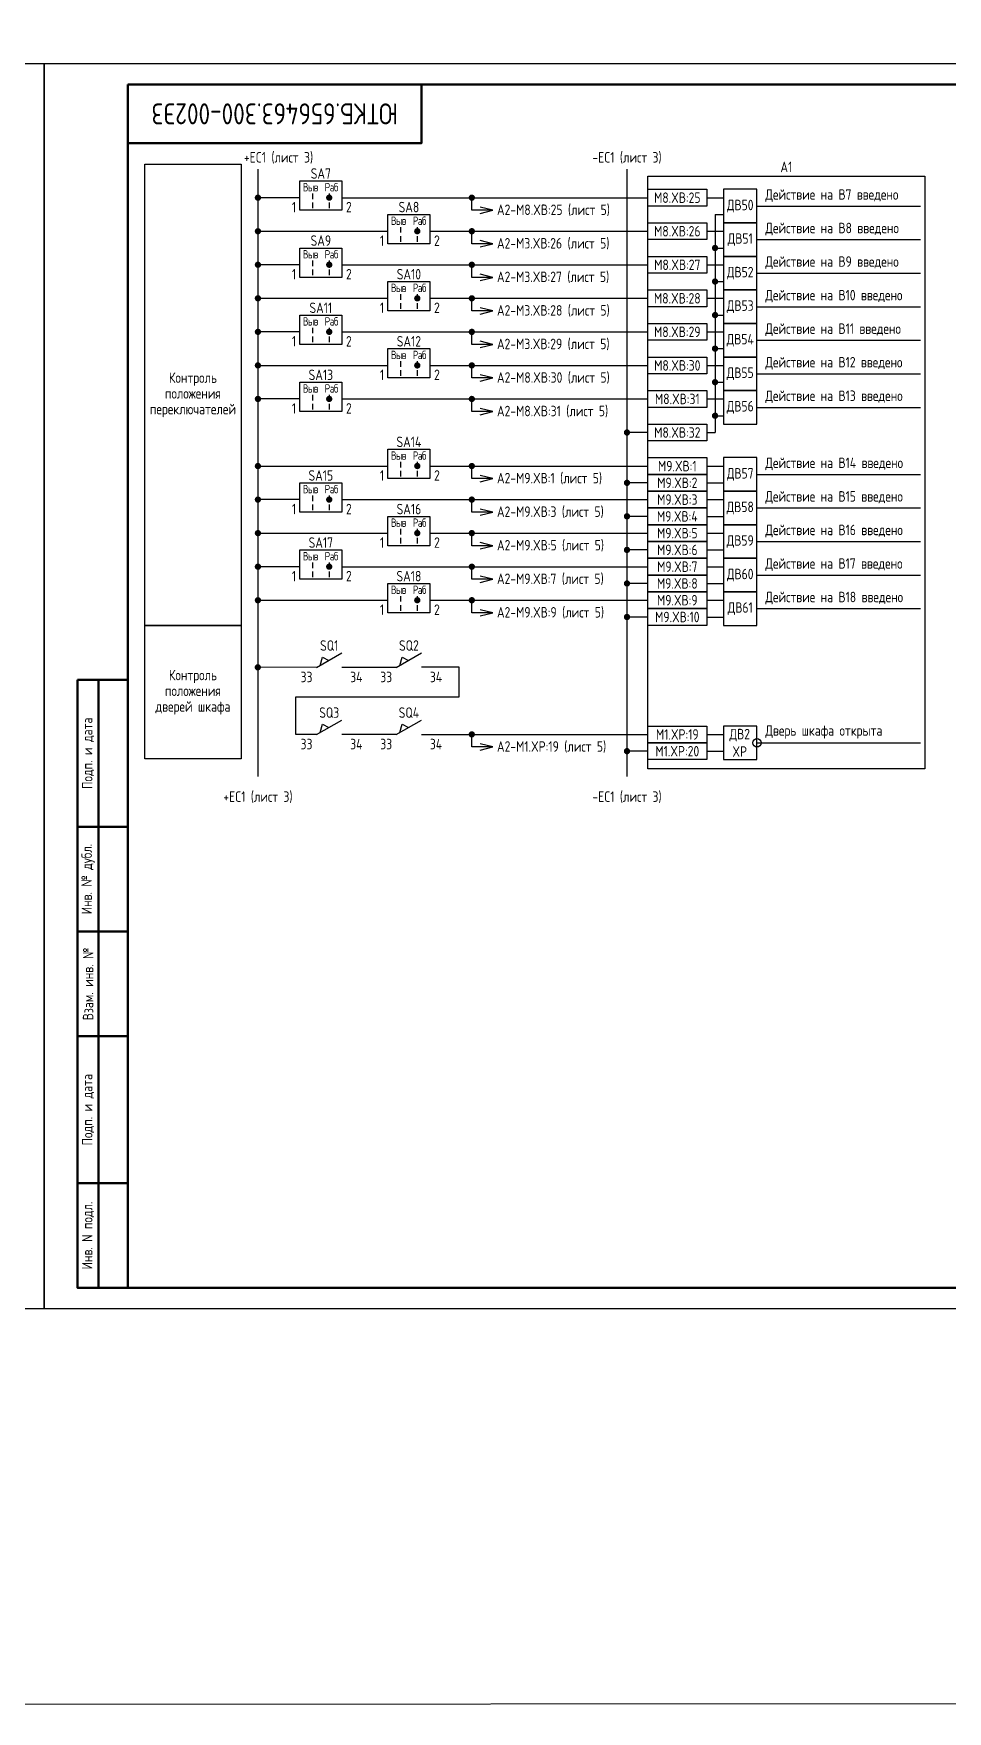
# Model space of a CAD drawing. Header units: millimetres. Extents: x -1315 to 7958, y -96 to 618.
# Drawn here: x 1257.5 to 1475.4, y -96 to 304.1 of the extents above; entities that cross this region are included whole.
import ezdxf

# ---------------------------------------------------------------- set-up
doc = ezdxf.new("R2010")
doc.units = ezdxf.units.MM
doc.styles.add('Gost_type_A', font='GOST_A.TTF')

# ---------------------------------------------------------------- blocks, each defined once
blk = doc.blocks.new('Формат_А3')
blk.add_lwpolyline([(-420, 297), (0, 297), (0, 0), (-420, 0)], close=True)
at = {"lineweight": 50}
blk.add_lwpolyline([(-400, 292), (-5, 292), (-5, 5), (-400, 5)], close=True, dxfattribs=at)
blk = doc.blocks.new('Штамп угловой верхний')
at = {"lineweight": 50}
blk.add_lwpolyline([(0, 0), (70, 0), (70, -14), (0, -14)], close=True, dxfattribs=at)
blk = doc.blocks.new('Штамп левый нижний')
at = {"lineweight": 50}
for points in [[(-12, 145), (-7, 145), (-7, 110), (-12, 110)], [(-7, 145), (0, 145), (0, 110), (-7, 110)], [(-12, 110), (-7, 110), (-7, 85), (-12, 85)], [(-7, 110), (0, 110), (0, 85), (-7, 85)], [(-12, 85), (-7, 85), (-7, 60), (-12, 60)], [(-7, 85), (0, 85), (0, 60), (-7, 60)], [(-12, 60), (-7, 60), (-7, 25), (-12, 25)], [(-7, 60), (0, 60), (0, 25), (-7, 25)], [(-12, 25), (-7, 25), (-7, 0), (-12, 0)], [(-7, 25), (0, 25), (0, 0), (-7, 0)]]:
    blk.add_lwpolyline(points, close=True, dxfattribs=at)
at = {"char_height": 2.5, "attachment_point": 5, "rotation": 90, "style": 'Gost_type_A'}
for s, insert, width in [('Подп. и дата', (-9.5, 127.5), 35), ('Инв. № дубл.', (-9.5, 97.5), 25), ('Взам. инв. №', (-9.5, 72.5), 25), ('Подп. и дата', (-9.5, 42.5), 35), ('Инв. N подл.', (-9.5, 12.5), 25)]:
    blk.add_mtext(s, dxfattribs=dict(at, insert=insert, width=width))
blk = doc.blocks.new('POINT')
at = {"const_width": 0.75}
blk.add_lwpolyline([(-0.375, 0, 1), (0.375, 0, 1)], format="xyb", close=True, dxfattribs=at)
blk = doc.blocks.new('Переключатель_положение')
for p, q in [((2, 1), (2, -0.34)), ((2, -1.14), (2, -2.49))]:
    blk.add_line(p, q)

msp = doc.modelspace()

# ---------------------------------------------------------------- linework, layer by layer
for p, q in [((1311, 271.77), (1311, 126.95)), ((1399, 271.77), (1399, 126.95)), ((1321, 265), (1311, 265)), ((1331, 265), (1404, 265)), ((1362, 262), (1362, 265)), ((1418, 265), (1422, 265)), ((1367, 262), (1362, 262)), ((1420, 261), (1422, 261)), ((1420, 261), (1420, 209)), ((1430, 263), (1469, 263)), ((1311, 257), (1342, 257)), ((1352, 257), (1404, 257)), ((1362, 254), (1362, 257)), ((1418, 257), (1422, 257)), ((1367, 254), (1362, 254)), ((1420, 253), (1422, 253)), ((1430, 255), (1469, 255)), ((1321, 249), (1311, 249)), ((1331, 249), (1404, 249)), ((1362, 246), (1362, 249)), ((1418, 249), (1422, 249)), ((1367, 246), (1362, 246)), ((1420, 245), (1422, 245)), ((1430, 247), (1469, 247)), ((1311, 241), (1342, 241)), ((1352, 241), (1404, 241)), ((1362, 238), (1362, 241)), ((1418, 241), (1422, 241)), ((1367, 238), (1362, 238)), ((1420, 237), (1422, 237)), ((1430, 239), (1469, 239)), ((1321, 233), (1311, 233)), ((1331, 233), (1404, 233)), ((1362, 230), (1362, 233)), ((1418, 233), (1422, 233)), ((1367, 230), (1362, 230)), ((1420, 229), (1422, 229)), ((1430, 231), (1469, 231)), ((1311, 225), (1342, 225)), ((1352, 225), (1404, 225)), ((1362, 222), (1362, 225)), ((1418, 225), (1422, 225)), ((1367, 222), (1362, 222)), ((1420, 221), (1422, 221)), ((1430, 223), (1469, 223)), ((1321, 217), (1311, 217)), ((1331, 217), (1404, 217)), ((1362, 214), (1362, 217)), ((1418, 217), (1422, 217)), ((1367, 214), (1362, 214)), ((1420, 213), (1422, 213)), ((1430, 215), (1469, 215)), ((1404, 209), (1399, 209)), ((1418, 209), (1420, 209)), ((1311, 201), (1342, 201)), ((1352, 201), (1404, 201)), ((1362, 198), (1362, 201)), ((1418, 201), (1422, 201)), ((1367, 198), (1362, 198)), ((1404, 197), (1399, 197)), ((1418, 197), (1422, 197)), ((1430, 199), (1469, 199)), ((1321, 193), (1311, 193)), ((1331, 193), (1404, 193)), ((1362, 190), (1362, 193)), ((1418, 193), (1422, 193)), ((1367, 190), (1362, 190)), ((1404, 189), (1399, 189)), ((1418, 189), (1422, 189)), ((1430, 191), (1469, 191)), ((1311, 185), (1342, 185)), ((1352, 185), (1404, 185)), ((1362, 182), (1362, 185)), ((1418, 185), (1422, 185)), ((1367, 182), (1362, 182)), ((1404, 181), (1399, 181)), ((1418, 181), (1422, 181)), ((1430, 183), (1469, 183)), ((1321, 177), (1311, 177)), ((1331, 177), (1404, 177)), ((1362, 174), (1362, 177)), ((1418, 177), (1422, 177)), ((1367, 174), (1362, 174)), ((1404, 173), (1399, 173)), ((1418, 173), (1422, 173)), ((1430, 175), (1469, 175)), ((1311, 169), (1342, 169)), ((1352, 169), (1404, 169)), ((1362, 166), (1362, 169)), ((1418, 169), (1422, 169)), ((1367, 166), (1362, 166)), ((1404, 165), (1399, 165)), ((1418, 165), (1422, 165)), ((1430, 167), (1469, 167)), ((1325, 152.95), (1331, 156.42)), ((1344, 152.95), (1350, 156.42)), ((1325, 152.95), (1310.97, 153)), ((1325.87, 153.45), (1326.43, 155.44)), ((1326.43, 155.44), (1327.87, 154.61)), ((1344, 152.95), (1331, 152.95)), ((1344.87, 153.45), (1345.43, 155.44)), ((1345.43, 155.44), (1346.87, 154.61)), ((1359, 153), (1350, 153)), ((1359, 146), (1359, 153)), ((1320, 136.95), (1320, 146)), ((1320, 146), (1359, 146)), ((1325, 136.95), (1331, 140.42)), ((1344, 136.95), (1350, 140.42)), ((1325, 136.95), (1320, 136.95)), ((1325.87, 137.45), (1326.43, 139.44)), ((1326.43, 139.44), (1327.87, 138.61)), ((1344, 136.95), (1331, 136.95)), ((1344.87, 137.45), (1345.43, 139.44)), ((1345.43, 139.44), (1346.87, 138.61)), ((1350, 137), (1404, 137)), ((1362, 134), (1362, 137)), ((1418, 137), (1422, 137)), ((1367, 134), (1362, 134)), ((1404, 133), (1399, 133)), ((1418, 133), (1422, 133)), ((1430, 135), (1469, 135))]:
    msp.add_line(p, q)
for points in [[(-1315, 612), (7958.16, 618), (7958.16, -90), (-1315, -96)], [(1307, 162.98), (1284, 162.98), (1284, 273), (1307, 273)], [(1321, 269), (1331, 269), (1331, 262), (1321, 262)], [(1404, 270.14), (1470, 270.14), (1470, 128.79), (1404, 128.79)], [(1404, 267), (1418, 267), (1418, 263), (1404, 263)], [(1342, 261), (1352, 261), (1352, 254), (1342, 254)], [(1404, 259), (1418, 259), (1418, 255), (1404, 255)], [(1321, 253), (1331, 253), (1331, 246), (1321, 246)], [(1404, 251), (1418, 251), (1418, 247), (1404, 247)], [(1342, 245), (1352, 245), (1352, 238), (1342, 238)], [(1404, 243), (1418, 243), (1418, 239), (1404, 239)], [(1321, 237), (1331, 237), (1331, 230), (1321, 230)], [(1404, 235), (1418, 235), (1418, 231), (1404, 231)], [(1342, 229), (1352, 229), (1352, 222), (1342, 222)], [(1404, 227), (1418, 227), (1418, 223), (1404, 223)], [(1321, 221), (1331, 221), (1331, 214), (1321, 214)], [(1404, 219), (1418, 219), (1418, 215), (1404, 215)], [(1404, 211), (1418, 211), (1418, 207), (1404, 207)], [(1342, 205), (1352, 205), (1352, 198), (1342, 198)], [(1404, 203), (1418, 203), (1418, 199), (1404, 199)], [(1321, 197), (1331, 197), (1331, 190), (1321, 190)], [(1404, 199), (1418, 199), (1418, 195), (1404, 195)], [(1404, 195), (1418, 195), (1418, 191), (1404, 191)], [(1342, 189), (1352, 189), (1352, 182), (1342, 182)], [(1404, 191), (1418, 191), (1418, 187), (1404, 187)], [(1404, 187), (1418, 187), (1418, 183), (1404, 183)], [(1321, 181), (1331, 181), (1331, 174), (1321, 174)], [(1404, 183), (1418, 183), (1418, 179), (1404, 179)], [(1404, 179), (1418, 179), (1418, 175), (1404, 175)], [(1342, 173), (1352, 173), (1352, 166), (1342, 166)], [(1404, 175), (1418, 175), (1418, 171), (1404, 171)], [(1404, 171), (1418, 171), (1418, 167), (1404, 167)], [(1404, 167), (1418, 167), (1418, 163), (1404, 163)], [(1307, 131.16), (1284, 131.16), (1284, 162.98), (1307, 162.98)], [(1404, 139), (1418, 139), (1418, 135), (1404, 135)], [(1404, 135), (1418, 135), (1418, 131), (1404, 131)]]:
    msp.add_lwpolyline(points, close=True)
at = {"ltscale": 4}
for points in [[(1422, 259), (1430, 259), (1430, 267), (1422, 267)], [(1422, 251), (1430, 251), (1430, 259), (1422, 259)], [(1422, 243), (1430, 243), (1430, 251), (1422, 251)], [(1422, 235), (1430, 235), (1430, 243), (1422, 243)], [(1422, 227), (1430, 227), (1430, 235), (1422, 235)], [(1422, 219), (1430, 219), (1430, 227), (1422, 227)], [(1422, 211), (1430, 211), (1430, 219), (1422, 219)], [(1422, 195), (1430, 195), (1430, 203), (1422, 203)], [(1422, 187), (1430, 187), (1430, 195), (1422, 195)], [(1422, 179), (1430, 179), (1430, 187), (1422, 187)], [(1422, 171), (1430, 171), (1430, 179), (1422, 179)], [(1422, 163), (1430, 163), (1430, 171), (1422, 171)], [(1422, 131), (1430, 131), (1430, 139), (1422, 139)]]:
    msp.add_lwpolyline(points, close=True, dxfattribs=at)
for points in [[(1364, 261.25), (1367, 262), (1364, 262.75)], [(1364, 253.25), (1367, 254), (1364, 254.75)], [(1364, 245.25), (1367, 246), (1364, 246.75)], [(1364, 237.25), (1367, 238), (1364, 238.75)], [(1364, 229.25), (1367, 230), (1364, 230.75)], [(1364, 221.25), (1367, 222), (1364, 222.75)], [(1364, 213.25), (1367, 214), (1364, 214.75)], [(1364, 197.25), (1367, 198), (1364, 198.75)], [(1364, 189.25), (1367, 190), (1364, 190.75)], [(1364, 181.25), (1367, 182), (1364, 182.75)], [(1364, 173.25), (1367, 174), (1364, 174.75)], [(1364, 165.25), (1367, 166), (1364, 166.75)], [(1364, 133.25), (1367, 134), (1364, 134.75)]]:
    msp.add_lwpolyline(points)
msp.add_circle((1430, 135), 1)

# ---------------------------------------------------------------- block references
for name, p in [('Формат_А3', (1260, 0)), ('Формат_А3', (1680, 0)), ('Штамп угловой верхний', (1280, 292)), ('POINT', (1311, 265)), ('Переключатель_положение', (1322, 265)), ('POINT', (1328, 265)), ('Переключатель_положение', (1326, 265)), ('POINT', (1311, 257)), ('Переключатель_положение', (1343, 257)), ('POINT', (1349, 257)), ('Переключатель_положение', (1347, 257)), ('POINT', (1420, 253)), ('POINT', (1311, 249)), ('Переключатель_положение', (1322, 249)), ('POINT', (1328, 249)), ('Переключатель_положение', (1326, 249)), ('POINT', (1420, 245)), ('POINT', (1311, 241)), ('Переключатель_положение', (1343, 241)), ('POINT', (1349, 241)), ('Переключатель_положение', (1347, 241)), ('POINT', (1420, 237)), ('POINT', (1311, 233)), ('Переключатель_положение', (1322, 233)), ('POINT', (1328, 233)), ('Переключатель_положение', (1326, 233)), ('POINT', (1420, 229)), ('POINT', (1311, 225)), ('Переключатель_положение', (1343, 225)), ('POINT', (1349, 225)), ('Переключатель_положение', (1347, 225)), ('POINT', (1420, 221)), ('POINT', (1311, 217)), ('Переключатель_положение', (1322, 217)), ('POINT', (1328, 217)), ('Переключатель_положение', (1326, 217)), ('POINT', (1420, 213)), ('POINT', (1399, 209)), ('POINT', (1311, 201)), ('Переключатель_положение', (1343, 201)), ('POINT', (1349, 201)), ('Переключатель_положение', (1347, 201)), ('POINT', (1399, 197)), ('POINT', (1311, 193)), ('Переключатель_положение', (1322, 193)), ('POINT', (1328, 193)), ('Переключатель_положение', (1326, 193)), ('POINT', (1399, 189)), ('POINT', (1311, 185)), ('Переключатель_положение', (1343, 185)), ('POINT', (1349, 185)), ('Переключатель_положение', (1347, 185)), ('POINT', (1399, 181)), ('POINT', (1311, 177)), ('Переключатель_положение', (1322, 177)), ('POINT', (1328, 177)), ('Переключатель_положение', (1326, 177)), ('POINT', (1399, 173)), ('POINT', (1311, 169)), ('Переключатель_положение', (1343, 169)), ('POINT', (1349, 169)), ('Переключатель_положение', (1347, 169)), ('POINT', (1399, 165)), ('POINT', (1310.97, 153)), ('Штамп левый нижний', (1280, 5)), ('POINT', (1399, 133))]:
    msp.add_blockref(name, p)
at = {"xscale": -1}
for p in [(1362, 265), (1362, 257), (1362, 249), (1362, 241), (1362, 233), (1362, 225), (1362, 217), (1362, 201), (1362, 193), (1362, 185), (1362, 177), (1362, 169), (1362, 137)]:
    msp.add_blockref('POINT', p, dxfattribs=at)
at = {"rotation": 180}
for p in [(1362, 265), (1362, 257), (1362, 249), (1362, 241), (1362, 233), (1362, 225), (1362, 217), (1362, 201), (1362, 193), (1362, 185), (1362, 177), (1362, 169), (1362, 137)]:
    msp.add_blockref('POINT', p, dxfattribs=at)

# ---------------------------------------------------------------- texts
at = {"insert": (1315, 285), "char_height": 5, "width": 70, "attachment_point": 5, "rotation": 180, "style": 'Gost_type_A'}
msp.add_mtext('ЮТКБ.656463.300-002Э3', dxfattribs=at)
at = {"style": 'Gost_type_A'}
for s, insert, char_height, width, attachment_point in [('+EC1 (лист 3)', (1315.91, 273.13), 2.5, 20, 8), ('-EC1 (лист 3)', (1399, 273.13), 2.5, 20, 8), ('{\\T0.9;Выв}', (1323.5, 267.5), 2, 5, 5), ('SA7', (1326, 269.51), 2.5, 10, 8), ('{\\T0.9;Раб}', (1328.5, 267.5), 2, 5, 5), ('M8.XВ:25', (1411, 265), 2.5, 14, 5), ('ДВ50', (1426, 263), 2.5, 7.9998, 5), ('Действие на В7 введено', (1432, 264), 2.5, 31.2976, 7), ('{\\T0.9;1}', (1320, 264), 2.5, 5, 3), ('{\\T0.9;2}', (1332, 264), 2.5, 5, 1), ('{\\T0.9;Выв}', (1344.5, 259.5), 2, 5, 5), ('SA8', (1347, 261.51), 2.5, 10, 8), ('{\\T0.9;Раб}', (1349.5, 259.5), 2, 5, 5), ('M8.XВ:26', (1411, 257), 2.5, 14, 5), ('ДВ51', (1426, 255), 2.5, 7.9998, 5), ('Действие на В8 введено', (1432, 256), 2.5, 32.6336, 7), ('{\\T0.9;Выв}', (1323.5, 251.5), 2, 5, 5), ('SA9', (1326, 253.51), 2.5, 10, 8), ('{\\T0.9;Раб}', (1328.5, 251.5), 2, 5, 5), ('{\\T0.9;1}', (1341, 256), 2.5, 5, 3), ('{\\T0.9;2}', (1353, 256), 2.5, 5, 1), ('M8.XВ:27', (1411, 249), 2.5, 14, 5), ('ДВ52', (1426, 247), 2.5, 7.9998, 5), ('Действие на В9 введено', (1432, 248), 2.5, 35.933, 7), ('{\\T0.9;1}', (1320, 248), 2.5, 5, 3), ('{\\T0.9;2}', (1332, 248), 2.5, 5, 1), ('{\\T0.9;Выв}', (1344.5, 243.5), 2, 5, 5), ('SA10', (1347, 245.49), 2.5, 10, 8), ('{\\T0.9;Раб}', (1349.5, 243.5), 2, 5, 5), ('M8.XВ:28', (1411, 241), 2.5, 14, 5), ('ДВ53', (1426, 239), 2.5, 7.9998, 5), ('Действие на В10 введено', (1432, 240), 2.5, 41.868, 7), ('{\\T0.9;Выв}', (1323.5, 235.5), 2, 5, 5), ('SA11', (1326, 237.49), 2.5, 10, 8), ('{\\T0.9;Раб}', (1328.5, 235.5), 2, 5, 5), ('{\\T0.9;1}', (1341, 240), 2.5, 5, 3), ('{\\T0.9;2}', (1353, 240), 2.5, 5, 1), ('M8.XВ:29', (1411, 233), 2.5, 14, 5), ('ДВ54', (1426, 231), 2.5, 7.9998, 5), ('Действие на В11 введено', (1432, 232), 2.5, 42.9636, 7), ('{\\T0.9;1}', (1320, 232), 2.5, 5, 3), ('{\\T0.9;2}', (1332, 232), 2.5, 5, 1), ('{\\T0.9;Выв}', (1344.5, 227.5), 2, 5, 5), ('SA12', (1347, 229.49), 2.5, 10, 8), ('{\\T0.9;Раб}', (1349.5, 227.5), 2, 5, 5), ('M8.XВ:30', (1411, 225), 2.5, 14, 5), ('ДВ55', (1426, 223), 2.5, 7.9998, 5), ('Действие на В12 введено', (1432, 224), 2.5, 40.0707, 7), ('{\\T0.9;Выв}', (1323.5, 219.5), 2, 5, 5), ('SA13', (1326, 221.49), 2.5, 10, 8), ('{\\T0.9;Раб}', (1328.5, 219.5), 2, 5, 5), ('{\\T0.9;1}', (1341, 224), 2.5, 5, 3), ('{\\T0.9;2}', (1353, 224), 2.5, 5, 1), ('M8.XВ:31', (1411, 217), 2.5, 14, 5), ('ДВ56', (1426, 215), 2.5, 7.9998, 5), ('Действие на В13 введено', (1432, 216), 2.5, 38, 7), ('{\\T0.9;1}', (1320, 216), 2.5, 5, 3), ('{\\T0.9;2}', (1332, 216), 2.5, 5, 1), ('M8.XВ:32', (1411, 209), 2.5, 14, 5), ('{\\T0.9;Выв}', (1344.5, 203.5), 2, 5, 5), ('SA14', (1347, 205.51), 2.5, 10, 8), ('{\\T0.9;Раб}', (1349.5, 203.5), 2, 5, 5), ('M9.XВ:1', (1411, 201), 2.5, 14, 5), ('ДВ57', (1426, 199), 2.5, 7.9998, 5), ('Действие на В14 введено', (1432, 200), 2.5, 34.2797, 7), ('{\\T0.9;Выв}', (1323.5, 195.5), 2, 5, 5), ('SA15', (1326, 197.51), 2.5, 10, 8), ('{\\T0.9;Раб}', (1328.5, 195.5), 2, 5, 5), ('{\\T0.9;1}', (1341, 200), 2.5, 5, 3), ('{\\T0.9;2}', (1353, 200), 2.5, 5, 1), ('M9.XВ:2', (1411, 197), 2.5, 14, 5), ('M9.XВ:3', (1411, 193), 2.5, 14, 5), ('ДВ58', (1426, 191), 2.5, 7.9998, 5), ('Действие на В15 введено', (1432, 192), 2.5, 32.9382, 7), ('{\\T0.9;1}', (1320, 192), 2.5, 5, 3), ('{\\T0.9;2}', (1332, 192), 2.5, 5, 1), ('{\\T0.9;Выв}', (1344.5, 187.5), 2, 5, 5), ('SA16', (1347, 189.49), 2.5, 10, 8), ('{\\T0.9;Раб}', (1349.5, 187.5), 2, 5, 5), ('M9.XВ:4', (1411, 189), 2.5, 14, 5), ('M9.XВ:5', (1411, 185), 2.5, 14, 5), ('ДВ59', (1426, 183), 2.5, 7.9998, 5), ('Действие на В16 введено', (1432, 184), 2.5, 38.1264, 7), ('{\\T0.9;Выв}', (1323.5, 179.5), 2, 5, 5), ('SA17', (1326, 181.49), 2.5, 10, 8), ('{\\T0.9;Раб}', (1328.5, 179.5), 2, 5, 5), ('{\\T0.9;1}', (1341, 184), 2.5, 5, 3), ('{\\T0.9;2}', (1353, 184), 2.5, 5, 1), ('M9.XВ:6', (1411, 181), 2.5, 14, 5), ('M9.XВ:7', (1411, 177), 2.5, 14, 5), ('ДВ60', (1426, 175), 2.5, 7.9998, 5), ('Действие на В17 введено', (1432, 176), 2.5, 35.4558, 7), ('{\\T0.9;1}', (1320, 176), 2.5, 5, 3), ('{\\T0.9;2}', (1332, 176), 2.5, 5, 1), ('{\\T0.9;Выв}', (1344.5, 171.5), 2, 5, 5), ('SA18', (1347, 173.49), 2.5, 10, 8), ('{\\T0.9;Раб}', (1349.5, 171.5), 2, 5, 5), ('M9.XВ:8', (1411, 173), 2.5, 14, 5), ('M9.XВ:9', (1411, 169), 2.5, 14, 5), ('ДВ61', (1426, 167), 2.5, 7.9998, 5), ('Действие на В18 введено', (1432, 168), 2.5, 35.6864, 7), ('{\\T0.9;1}', (1341, 168), 2.5, 5, 3), ('{\\T0.9;2}', (1353, 168), 2.5, 5, 1), ('M9.XВ:10', (1411, 165), 2.5, 14, 5), ('SQ1', (1328, 156.95), 2.5, 10, 8), ('SQ2', (1347, 156.95), 2.5, 10, 8), ('33', (1324, 151.95), 2.5, 6, 3), ('34', (1333, 151.95), 2.5, 6, 1), ('33', (1343, 151.95), 2.5, 6, 3), ('34', (1352, 151.95), 2.5, 6, 1), ('SQ3', (1328, 140.95), 2.5, 10, 8), ('SQ4', (1347, 140.95), 2.5, 10, 8), ('M1.XP:19', (1411, 137), 2.5, 14, 5), ('ДВ2 XP', (1425.88, 135), 2.5, 7.7588, 5), ('Дверь шкафа открыта', (1432, 136), 2.5, 37, 7), ('33', (1324, 135.95), 2.5, 6, 3), ('34', (1333, 135.95), 2.5, 6, 1), ('33', (1343, 135.95), 2.5, 6, 3), ('34', (1352, 135.95), 2.5, 6, 1), ('M1.XP:20', (1411, 133), 2.5, 14, 5), ('+EC1 (лист 3)', (1311, 123.41), 2.5, 20, 2), ('-EC1 (лист 3)', (1399, 123.41), 2.5, 20, 2)]:
    msp.add_mtext(s, dxfattribs=dict(at, insert=insert, char_height=char_height, width=width, attachment_point=attachment_point))
at = {"char_height": 2.5, "style": 'Gost_type_A'}
for s, insert, width, attachment_point, line_spacing_factor in [('A1', (1437, 271.07), 66, 8, 0.9), ('A2-M8.XВ:25 (лист 5)', (1368, 262), 31, 4, 0.8), ('A2-M3.XВ:26 (лист 5)', (1368, 254), 31, 4, 0.8), ('A2-M3.XВ:27 (лист 5)', (1368, 246), 31, 4, 0.8), ('A2-M3.XВ:28 (лист 5)', (1368, 238), 31, 4, 0.8), ('A2-M3.XВ:29 (лист 5)', (1368, 230), 31, 4, 0.8), ('Контроль положения\\Pпереключателей', (1295.5, 217.99), 23, 5, 0.9), ('A2-M8.XВ:30 (лист 5)', (1368, 222), 31, 4, 0.8), ('A2-M8.XВ:31 (лист 5)', (1368, 214), 31, 4, 0.8), ('A2-M9.XВ:1 (лист 5)', (1368, 198), 31, 4, 0.8), ('A2-M9.XВ:3 (лист 5)', (1368, 190), 31, 4, 0.8), ('A2-M9.XВ:5 (лист 5)', (1368, 182), 31, 4, 0.8), ('A2-M9.XВ:7 (лист 5)', (1368, 174), 31, 4, 0.8), ('A2-M9.XВ:9 (лист 5)', (1368, 166), 31, 4, 0.8), ('Контроль положения\\Pдверей шкафа', (1295.5, 147.07), 23, 5, 0.9), ('A2-M1.XP:19 (лист 5)', (1368, 134), 31, 4, 0.8)]:
    msp.add_mtext(s, dxfattribs=dict(at, insert=insert, width=width, attachment_point=attachment_point, line_spacing_factor=line_spacing_factor))

doc.saveas('drawing.dxf')
